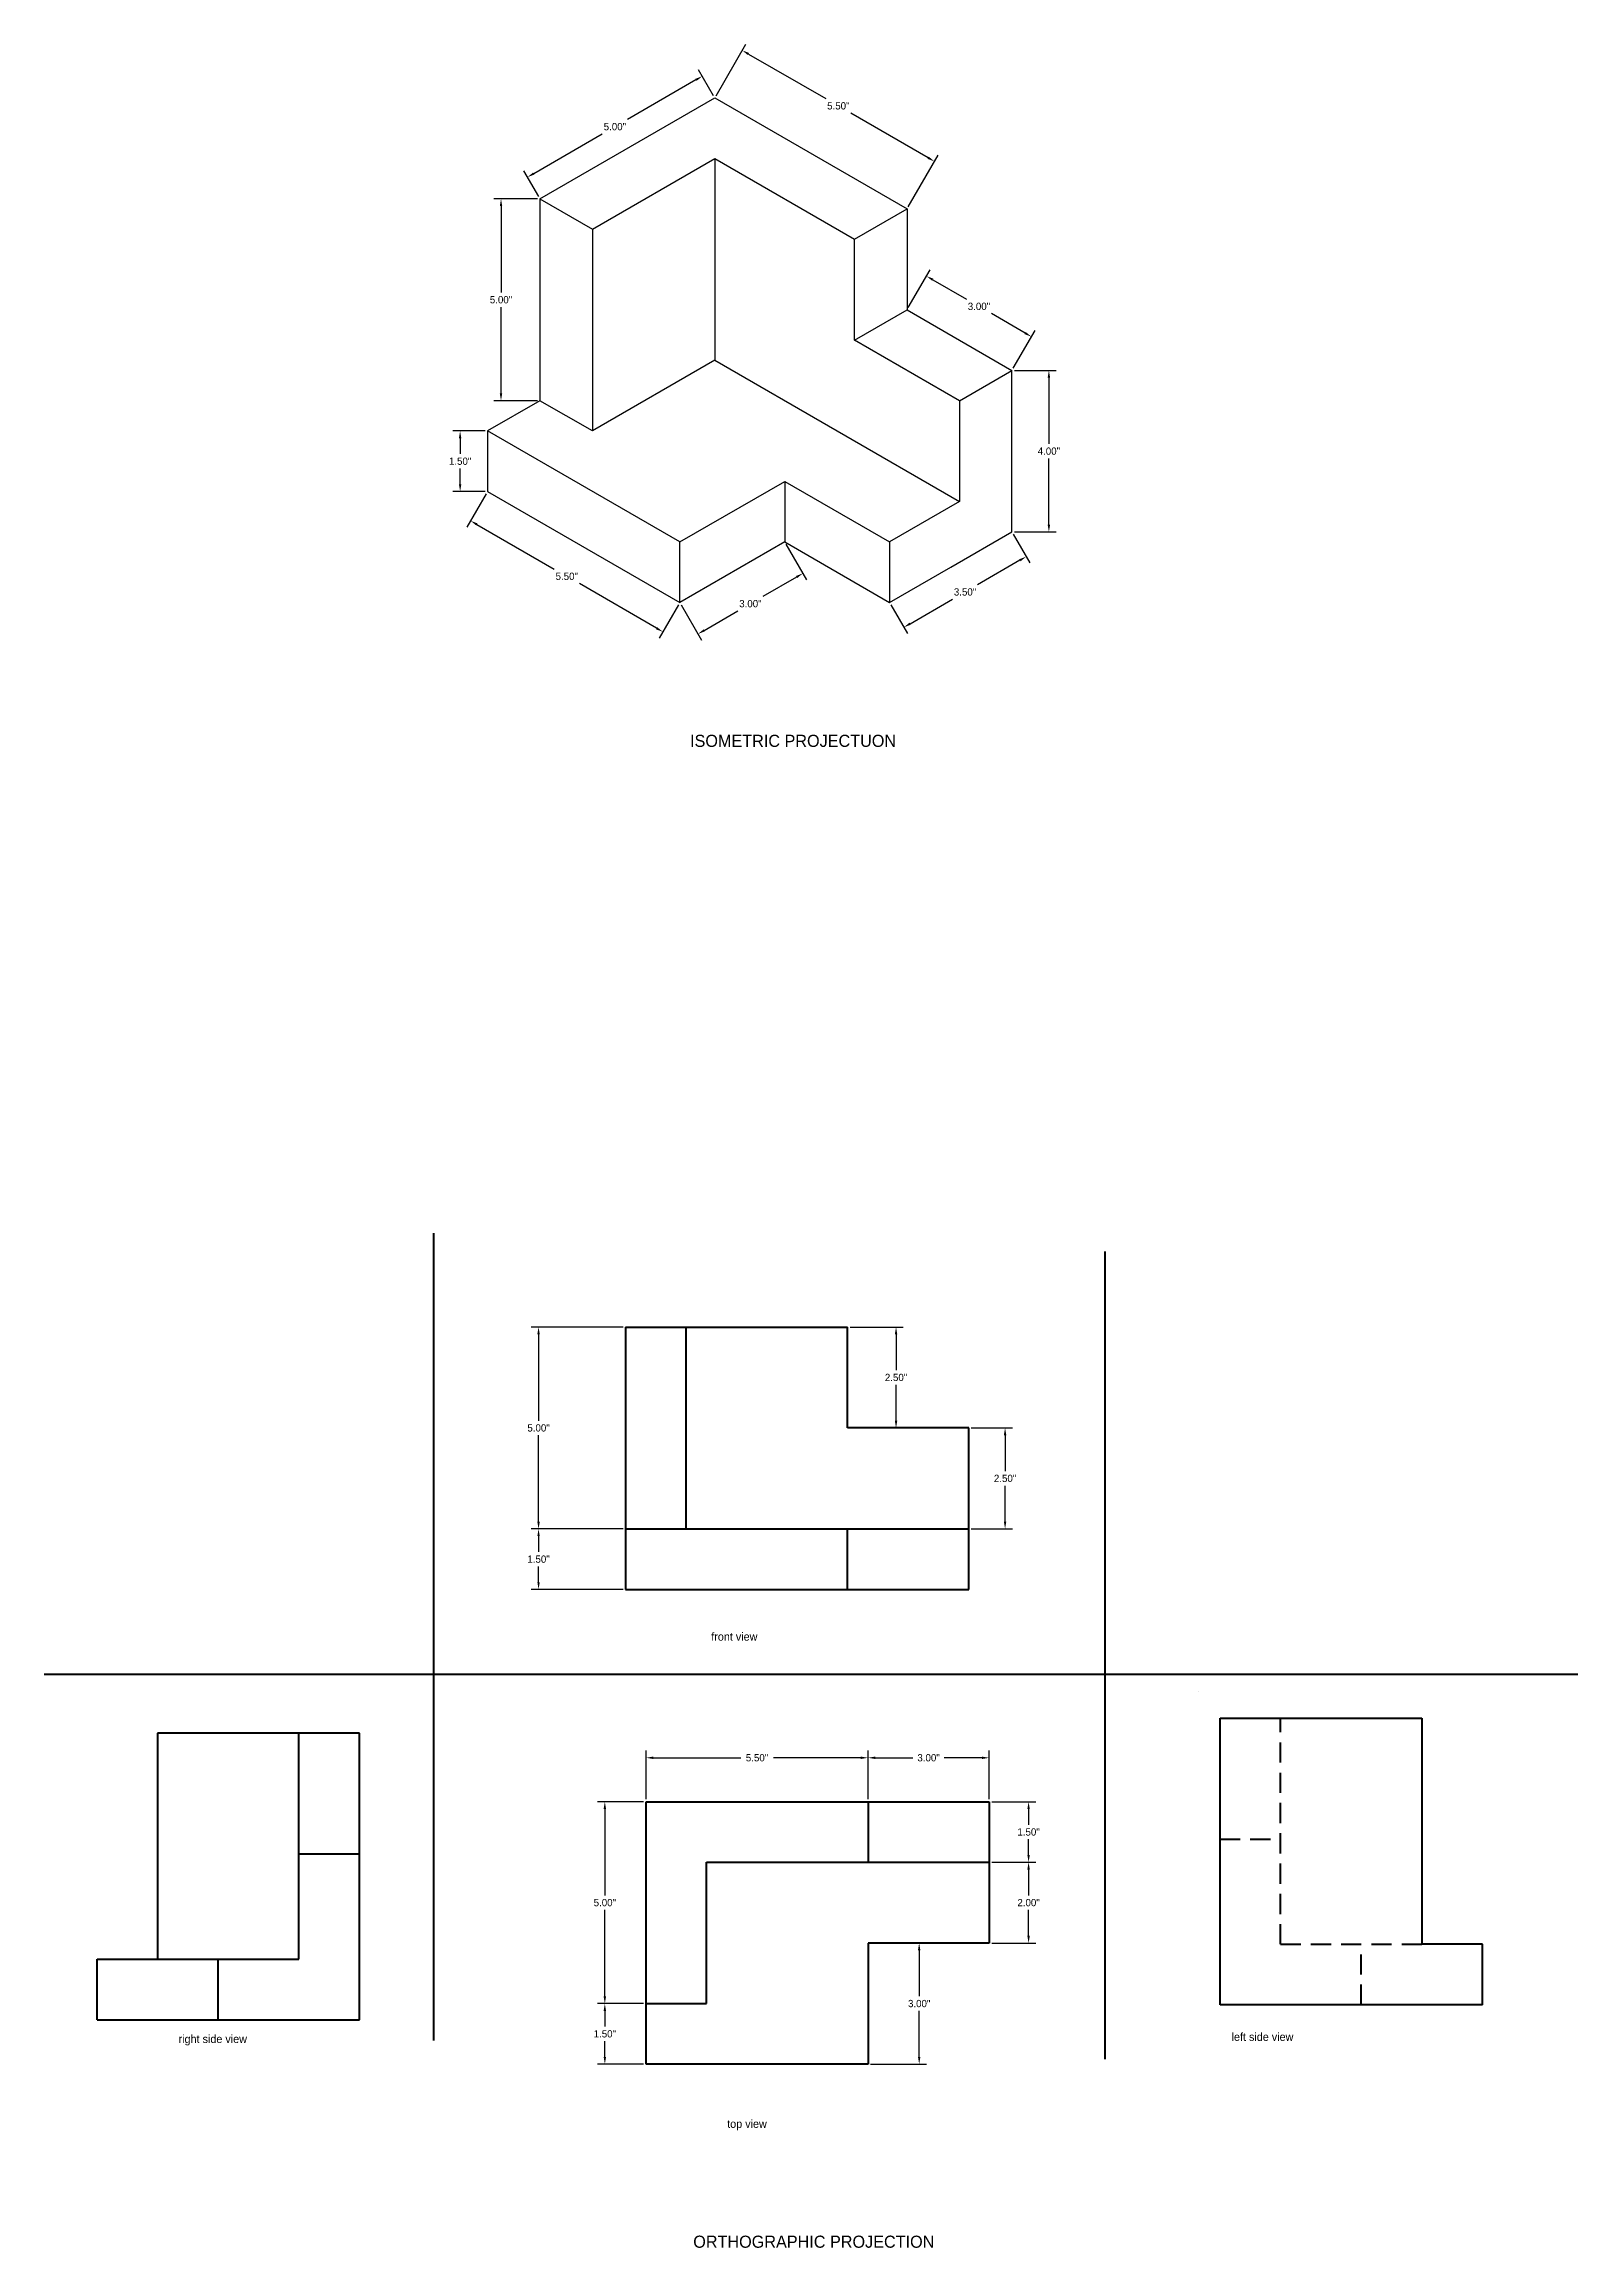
# Model space of a CAD drawing. Header units: inches. Extents: x -99 to 156, y 6 to 64.
# Drawn here: x -67 to -29, y 9.1 to 63.6 of the extents above; entities that cross this region are included whole.
import ezdxf

# ---------------------------------------------------------------- set-up
doc = ezdxf.new("R2010")
doc.units = ezdxf.units.IN
doc.header["$MEASUREMENT"] = 0
doc.linetypes.add('DASHED', pattern=[0.75, 0.5, -0.25])
doc.dimstyles.get("Standard").update_dxf_attribs({"dimtxt": 0.18, "dimasz": 0.18, "dimexe": 0.18, "dimexo": 0.0625, "dimgap": 0.09, "dimtad": 0, "dimtih": 1, "dimtoh": 1, "dimzin": 0, "dimdsep": 46, "dimlunit": 3, "dimtxsty": 'Standard', "dimcen": 0.09, "dimadec": 0, "dimazin": 0, "dimtfac": 1, "dimtofl": 0, "dimtmove": 0, "dimatfit": 3, "dimfxl": 1, "dimtolj": 1, "dimtzin": 0, "dimarcsym": 0})

# ---------------------------------------------------------------- blocks, each defined once
blk = doc.blocks.new('*D141')
at = {"color": 0, "lineweight": -2}
for p, q in [((-56.004, 52.503), (-56.482, 51.675)), ((-56.236, 51.741), (-54.322, 50.636)), ((-51.785, 49.171), (-53.698, 50.276)), ((-51.241, 49.753), (-51.719, 48.925))]:
    blk.add_line(p, q, dxfattribs=at)
at = {"color": 0}
for points in [[(-56.221, 51.767), (-56.251, 51.715), (-56.392, 51.831)], [(-51.77, 49.197), (-51.8, 49.145), (-51.629, 49.081)]]:
    blk.add_solid(points, dxfattribs=at)
at = {"layer": 'Defpoints', "color": 0}
for p in [(-55.973, 52.557), (-51.21, 49.807), (-51.629, 49.081)]:
    blk.add_point(p, dxfattribs=at)
at = {"color": 0, "insert": (-54.01, 50.456), "char_height": 0.18, "attachment_point": 5}
blk.add_mtext('\\A1;5.50"', dxfattribs=at)
blk = doc.blocks.new('*D142')
at = {"color": 0, "lineweight": -2}
for p, q in [((-48.58, 51.253), (-48.072, 50.373)), ((-48.318, 50.439), (-49.15, 49.959)), ((-51.178, 49.753), (-50.67, 48.873)), ((-50.604, 49.119), (-49.773, 49.599))]:
    blk.add_line(p, q, dxfattribs=at)
at = {"color": 0}
for points in [[(-48.333, 50.465), (-48.303, 50.413), (-48.162, 50.529)], [(-50.619, 49.145), (-50.589, 49.093), (-50.76, 49.029)]]:
    blk.add_solid(points, dxfattribs=at)
at = {"layer": 'Defpoints', "color": 0}
for p in [(-48.611, 51.307), (-48.162, 50.529), (-51.21, 49.807)]:
    blk.add_point(p, dxfattribs=at)
at = {"color": 0, "insert": (-49.461, 49.779), "char_height": 0.18, "attachment_point": 5}
blk.add_mtext('\\A1;3.00"', dxfattribs=at)
blk = doc.blocks.new('*D143')
at = {"color": 0, "lineweight": -2}
for p, q in [((-42.951, 51.503), (-42.539, 50.788)), ((-42.785, 50.854), (-43.832, 50.249)), ((-45.982, 49.753), (-45.57, 49.038)), ((-45.504, 49.284), (-44.456, 49.889))]:
    blk.add_line(p, q, dxfattribs=at)
at = {"color": 0}
for points in [[(-42.8, 50.88), (-42.77, 50.828), (-42.629, 50.944)], [(-45.519, 49.31), (-45.489, 49.258), (-45.66, 49.194)]]:
    blk.add_solid(points, dxfattribs=at)
at = {"layer": 'Defpoints', "color": 0}
for p in [(-42.982, 51.557), (-42.629, 50.944), (-46.013, 49.807)]:
    blk.add_point(p, dxfattribs=at)
at = {"color": 0, "insert": (-44.144, 50.069), "char_height": 0.18, "attachment_point": 5}
blk.add_mtext('\\A1;3.50"', dxfattribs=at)
blk = doc.blocks.new('*D144')
at = {"color": 0, "lineweight": -2}
for p, q in [((-42.92, 55.557), (-41.887, 55.557)), ((-42.067, 55.377), (-42.067, 53.737)), ((-42.067, 51.737), (-42.067, 53.377)), ((-42.92, 51.557), (-41.887, 51.557))]:
    blk.add_line(p, q, dxfattribs=at)
at = {"color": 0}
for points in [[(-42.097, 55.377), (-42.037, 55.377), (-42.067, 55.557)], [(-42.097, 51.737), (-42.037, 51.737), (-42.067, 51.557)]]:
    blk.add_solid(points, dxfattribs=at)
at = {"layer": 'Defpoints', "color": 0}
for p in [(-42.982, 55.557), (-42.982, 51.557), (-42.067, 51.557)]:
    blk.add_point(p, dxfattribs=at)
at = {"color": 0, "insert": (-42.067, 53.557), "char_height": 0.18, "attachment_point": 5}
blk.add_mtext('\\A1;4.00"', dxfattribs=at)
blk = doc.blocks.new('*D145')
at = {"color": 0, "lineweight": -2}
for p, q in [((-45.549, 57.111), (-45.008, 58.048)), ((-44.942, 57.802), (-44.111, 57.322)), ((-42.656, 56.482), (-43.487, 56.962)), ((-42.951, 55.611), (-42.41, 56.548))]:
    blk.add_line(p, q, dxfattribs=at)
at = {"color": 0}
for points in [[(-44.927, 57.828), (-44.957, 57.776), (-45.098, 57.892)], [(-42.641, 56.508), (-42.671, 56.456), (-42.5, 56.392)]]:
    blk.add_solid(points, dxfattribs=at)
at = {"layer": 'Defpoints', "color": 0}
for p in [(-45.58, 57.057), (-42.5, 56.392), (-42.982, 55.557)]:
    blk.add_point(p, dxfattribs=at)
at = {"color": 0, "insert": (-43.799, 57.142), "char_height": 0.18, "attachment_point": 5}
blk.add_mtext('\\A1;3.00"', dxfattribs=at)
blk = doc.blocks.new('*D146')
at = {"color": 0, "lineweight": -2}
for p, q in [((-50.312, 62.361), (-49.574, 63.639)), ((-49.508, 63.393), (-47.595, 62.288)), ((-45.057, 60.823), (-46.971, 61.928)), ((-45.549, 59.611), (-44.811, 60.889))]:
    blk.add_line(p, q, dxfattribs=at)
at = {"color": 0}
for points in [[(-49.493, 63.419), (-49.523, 63.367), (-49.664, 63.483)], [(-45.042, 60.849), (-45.072, 60.797), (-44.901, 60.733)]]:
    blk.add_solid(points, dxfattribs=at)
at = {"layer": 'Defpoints', "color": 0}
for p in [(-50.343, 62.307), (-44.901, 60.733), (-45.58, 59.557)]:
    blk.add_point(p, dxfattribs=at)
at = {"color": 0, "insert": (-47.283, 62.108), "char_height": 0.18, "attachment_point": 5}
blk.add_mtext('\\A1;5.50"', dxfattribs=at)
blk = doc.blocks.new('*D147')
at = {"color": 0, "lineweight": -2}
for p, q in [((-50.375, 62.361), (-50.743, 62.999)), ((-50.809, 62.753), (-52.507, 61.773)), ((-54.828, 60.433), (-53.13, 61.413)), ((-54.705, 59.861), (-55.073, 60.499))]:
    blk.add_line(p, q, dxfattribs=at)
at = {"color": 0}
for points in [[(-50.824, 62.779), (-50.794, 62.727), (-50.653, 62.843)], [(-54.843, 60.459), (-54.813, 60.407), (-54.983, 60.343)]]:
    blk.add_solid(points, dxfattribs=at)
at = {"layer": 'Defpoints', "color": 0}
for p in [(-50.653, 62.843), (-50.343, 62.307), (-54.674, 59.807)]:
    blk.add_point(p, dxfattribs=at)
at = {"color": 0, "insert": (-52.818, 61.593), "char_height": 0.18, "attachment_point": 5}
blk.add_mtext('\\A1;5.00"', dxfattribs=at)
blk = doc.blocks.new('*D148')
at = {"color": 0, "lineweight": -2}
for p, q in [((-54.736, 59.807), (-55.819, 59.807)), ((-55.639, 59.627), (-55.639, 57.487)), ((-55.639, 54.987), (-55.639, 57.127)), ((-54.736, 54.807), (-55.819, 54.807))]:
    blk.add_line(p, q, dxfattribs=at)
at = {"color": 0}
for points in [[(-55.669, 59.627), (-55.609, 59.627), (-55.639, 59.807)], [(-55.669, 54.987), (-55.609, 54.987), (-55.639, 54.807)]]:
    blk.add_solid(points, dxfattribs=at)
at = {"layer": 'Defpoints', "color": 0}
for p in [(-54.674, 59.807), (-55.639, 54.807), (-54.674, 54.807)]:
    blk.add_point(p, dxfattribs=at)
at = {"color": 0, "insert": (-55.639, 57.307), "char_height": 0.18, "attachment_point": 5}
blk.add_mtext('\\A1;5.00"', dxfattribs=at)
blk = doc.blocks.new('*D149')
at = {"color": 0, "lineweight": -2}
for p, q in [((-56.035, 54.057), (-56.832, 54.057)), ((-56.652, 53.877), (-56.652, 53.487)), ((-56.652, 52.737), (-56.652, 53.127)), ((-56.035, 52.557), (-56.832, 52.557))]:
    blk.add_line(p, q, dxfattribs=at)
at = {"color": 0}
for points in [[(-56.682, 53.877), (-56.622, 53.877), (-56.652, 54.057)], [(-56.682, 52.737), (-56.622, 52.737), (-56.652, 52.557)]]:
    blk.add_solid(points, dxfattribs=at)
at = {"layer": 'Defpoints', "color": 0}
for p in [(-56.652, 54.057), (-55.973, 54.057), (-55.973, 52.557)]:
    blk.add_point(p, dxfattribs=at)
at = {"color": 0, "insert": (-56.652, 53.307), "char_height": 0.18, "attachment_point": 5}
blk.add_mtext('\\A1;1.50"', dxfattribs=at)
blk = doc.blocks.new('*D162')
at = {"color": 0, "linetype": 'Continuous', "lineweight": -2}
for p, q in [((-52.615, 31.864), (-54.889, 31.864)), ((-54.709, 31.684), (-54.709, 29.544)), ((-54.709, 27.044), (-54.709, 29.184)), ((-52.615, 26.864), (-54.889, 26.864))]:
    blk.add_line(p, q, dxfattribs=at)
at = {"color": 0, "linetype": 'Continuous'}
for points in [[(-54.739, 31.684), (-54.679, 31.684), (-54.709, 31.864)], [(-54.739, 27.044), (-54.679, 27.044), (-54.709, 26.864)]]:
    blk.add_solid(points, dxfattribs=at)
at = {"layer": 'Defpoints', "color": 0, "linetype": 'Continuous'}
for p in [(-52.552, 31.864), (-54.709, 26.864), (-52.552, 26.864)]:
    blk.add_point(p, dxfattribs=at)
at = {"color": 0, "linetype": 'Continuous', "lineweight": 100, "insert": (-54.709, 29.364), "char_height": 0.18, "attachment_point": 5}
blk.add_mtext('\\A1;5.00"', dxfattribs=at)
blk = doc.blocks.new('*D163')
at = {"color": 0, "linetype": 'Continuous', "lineweight": -2}
for p, q in [((-52.615, 26.864), (-54.889, 26.864)), ((-54.709, 26.684), (-54.709, 26.294)), ((-54.709, 25.544), (-54.709, 25.934)), ((-52.615, 25.364), (-54.889, 25.364))]:
    blk.add_line(p, q, dxfattribs=at)
at = {"color": 0, "linetype": 'Continuous'}
for points in [[(-54.739, 26.684), (-54.679, 26.684), (-54.709, 26.864)], [(-54.739, 25.544), (-54.679, 25.544), (-54.709, 25.364)]]:
    blk.add_solid(points, dxfattribs=at)
at = {"layer": 'Defpoints', "color": 0, "linetype": 'Continuous'}
for p in [(-52.552, 26.864), (-54.709, 25.364), (-52.552, 25.364)]:
    blk.add_point(p, dxfattribs=at)
at = {"color": 0, "linetype": 'Continuous', "lineweight": 100, "insert": (-54.709, 26.114), "char_height": 0.18, "attachment_point": 5}
blk.add_mtext('\\A1;1.50"', dxfattribs=at)
blk = doc.blocks.new('*D164')
at = {"color": 0, "linetype": 'Continuous', "lineweight": -2}
for p, q in [((-46.99, 31.864), (-45.673, 31.864)), ((-45.853, 31.684), (-45.853, 30.794)), ((-45.853, 29.544), (-45.853, 30.434)), ((-46.99, 29.364), (-45.673, 29.364))]:
    blk.add_line(p, q, dxfattribs=at)
at = {"color": 0, "linetype": 'Continuous'}
for points in [[(-45.883, 31.684), (-45.823, 31.684), (-45.853, 31.864)], [(-45.883, 29.544), (-45.823, 29.544), (-45.853, 29.364)]]:
    blk.add_solid(points, dxfattribs=at)
at = {"layer": 'Defpoints', "color": 0, "linetype": 'Continuous'}
for p in [(-47.052, 31.864), (-47.052, 29.364), (-45.853, 29.364)]:
    blk.add_point(p, dxfattribs=at)
at = {"color": 0, "linetype": 'Continuous', "lineweight": 100, "insert": (-45.853, 30.614), "char_height": 0.18, "attachment_point": 5}
blk.add_mtext('\\A1;2.50"', dxfattribs=at)
blk = doc.blocks.new('*D165')
at = {"color": 0, "linetype": 'Continuous', "lineweight": -2}
for p, q in [((-43.99, 29.364), (-42.972, 29.364)), ((-43.152, 29.184), (-43.152, 28.294)), ((-43.152, 27.044), (-43.152, 27.934)), ((-43.99, 26.864), (-42.972, 26.864))]:
    blk.add_line(p, q, dxfattribs=at)
at = {"color": 0, "linetype": 'Continuous'}
for points in [[(-43.182, 29.184), (-43.122, 29.184), (-43.152, 29.364)], [(-43.182, 27.044), (-43.122, 27.044), (-43.152, 26.864)]]:
    blk.add_solid(points, dxfattribs=at)
at = {"layer": 'Defpoints', "color": 0, "linetype": 'Continuous'}
for p in [(-44.052, 29.364), (-43.152, 29.364), (-44.052, 26.864)]:
    blk.add_point(p, dxfattribs=at)
at = {"color": 0, "linetype": 'Continuous', "lineweight": 100, "insert": (-43.152, 28.114), "char_height": 0.18, "attachment_point": 5}
blk.add_mtext('\\A1;2.50"', dxfattribs=at)
blk = doc.blocks.new('*D166')
at = {"color": 0, "linetype": 'Continuous', "lineweight": -2}
for p, q in [((-52.047, 20.17), (-52.047, 21.375)), ((-46.547, 20.17), (-46.547, 21.375)), ((-51.867, 21.195), (-49.702, 21.195)), ((-46.727, 21.195), (-48.892, 21.195))]:
    blk.add_line(p, q, dxfattribs=at)
at = {"color": 0, "linetype": 'Continuous'}
for points in [[(-51.867, 21.225), (-51.867, 21.165), (-52.047, 21.195)], [(-46.727, 21.225), (-46.727, 21.165), (-46.547, 21.195)]]:
    blk.add_solid(points, dxfattribs=at)
at = {"layer": 'Defpoints', "color": 0, "linetype": 'Continuous'}
for p in [(-46.547, 21.195), (-52.047, 20.107), (-46.547, 20.107)]:
    blk.add_point(p, dxfattribs=at)
at = {"color": 0, "linetype": 'Continuous', "lineweight": 100, "insert": (-49.297, 21.195), "char_height": 0.18, "attachment_point": 5}
blk.add_mtext('\\A1;5.50"', dxfattribs=at)
blk = doc.blocks.new('*D167')
at = {"color": 0, "linetype": 'Continuous', "lineweight": -2}
for p, q in [((-46.547, 20.17), (-46.547, 21.375)), ((-43.547, 20.17), (-43.547, 21.375)), ((-46.367, 21.195), (-45.437, 21.195)), ((-43.727, 21.195), (-44.657, 21.195))]:
    blk.add_line(p, q, dxfattribs=at)
at = {"color": 0, "linetype": 'Continuous'}
for points in [[(-46.367, 21.225), (-46.367, 21.165), (-46.547, 21.195)], [(-43.727, 21.225), (-43.727, 21.165), (-43.547, 21.195)]]:
    blk.add_solid(points, dxfattribs=at)
at = {"layer": 'Defpoints', "color": 0, "linetype": 'Continuous'}
for p in [(-43.547, 21.195), (-46.547, 20.107), (-43.547, 20.107)]:
    blk.add_point(p, dxfattribs=at)
at = {"color": 0, "linetype": 'Continuous', "lineweight": 100, "insert": (-45.047, 21.195), "char_height": 0.18, "attachment_point": 5}
blk.add_mtext('\\A1;3.00"', dxfattribs=at)
blk = doc.blocks.new('*D168')
at = {"color": 0, "linetype": 'Continuous', "lineweight": -2}
for p, q in [((-43.484, 20.107), (-42.39, 20.107)), ((-42.57, 19.927), (-42.57, 19.537)), ((-42.57, 18.787), (-42.57, 19.177)), ((-43.484, 18.607), (-42.39, 18.607))]:
    blk.add_line(p, q, dxfattribs=at)
at = {"color": 0, "linetype": 'Continuous'}
for points in [[(-42.6, 19.927), (-42.54, 19.927), (-42.57, 20.107)], [(-42.6, 18.787), (-42.54, 18.787), (-42.57, 18.607)]]:
    blk.add_solid(points, dxfattribs=at)
at = {"layer": 'Defpoints', "color": 0, "linetype": 'Continuous'}
for p in [(-43.547, 20.107), (-43.547, 18.607), (-42.57, 18.607)]:
    blk.add_point(p, dxfattribs=at)
at = {"color": 0, "linetype": 'Continuous', "lineweight": 100, "insert": (-42.57, 19.357), "char_height": 0.18, "attachment_point": 5}
blk.add_mtext('\\A1;1.50"', dxfattribs=at)
blk = doc.blocks.new('*D169')
at = {"color": 0, "linetype": 'Continuous', "lineweight": -2}
for p, q in [((-43.484, 18.607), (-42.39, 18.607)), ((-42.57, 18.427), (-42.57, 17.787)), ((-42.57, 16.787), (-42.57, 17.427)), ((-43.484, 16.607), (-42.39, 16.607))]:
    blk.add_line(p, q, dxfattribs=at)
at = {"color": 0, "linetype": 'Continuous'}
for points in [[(-42.6, 18.427), (-42.54, 18.427), (-42.57, 18.607)], [(-42.6, 16.787), (-42.54, 16.787), (-42.57, 16.607)]]:
    blk.add_solid(points, dxfattribs=at)
at = {"layer": 'Defpoints', "color": 0, "linetype": 'Continuous'}
for p in [(-43.547, 18.607), (-43.547, 16.607), (-42.57, 16.607)]:
    blk.add_point(p, dxfattribs=at)
at = {"color": 0, "linetype": 'Continuous', "lineweight": 100, "insert": (-42.57, 17.607), "char_height": 0.18, "attachment_point": 5}
blk.add_mtext('\\A1;2.00"', dxfattribs=at)
blk = doc.blocks.new('*D170')
at = {"color": 0, "linetype": 'Continuous', "lineweight": -2}
for p, q in [((-46.484, 16.607), (-45.1, 16.607)), ((-45.28, 16.427), (-45.28, 15.287)), ((-45.28, 13.787), (-45.28, 14.927)), ((-46.484, 13.607), (-45.1, 13.607))]:
    blk.add_line(p, q, dxfattribs=at)
at = {"color": 0, "linetype": 'Continuous'}
for points in [[(-45.31, 16.427), (-45.25, 16.427), (-45.28, 16.607)], [(-45.31, 13.787), (-45.25, 13.787), (-45.28, 13.607)]]:
    blk.add_solid(points, dxfattribs=at)
at = {"layer": 'Defpoints', "color": 0, "linetype": 'Continuous'}
for p in [(-46.547, 16.607), (-45.28, 16.607), (-46.547, 13.607)]:
    blk.add_point(p, dxfattribs=at)
at = {"color": 0, "linetype": 'Continuous', "lineweight": 100, "insert": (-45.28, 15.107), "char_height": 0.18, "attachment_point": 5}
blk.add_mtext('\\A1;3.00"', dxfattribs=at)
blk = doc.blocks.new('*D171')
at = {"color": 0, "linetype": 'Continuous', "lineweight": -2}
for p, q in [((-52.109, 20.107), (-53.247, 20.107)), ((-53.067, 19.927), (-53.067, 17.787)), ((-53.067, 15.287), (-53.067, 17.427)), ((-52.109, 15.107), (-53.247, 15.107))]:
    blk.add_line(p, q, dxfattribs=at)
at = {"color": 0, "linetype": 'Continuous'}
for points in [[(-53.097, 19.927), (-53.037, 19.927), (-53.067, 20.107)], [(-53.097, 15.287), (-53.037, 15.287), (-53.067, 15.107)]]:
    blk.add_solid(points, dxfattribs=at)
at = {"layer": 'Defpoints', "color": 0, "linetype": 'Continuous'}
for p in [(-52.047, 20.107), (-53.067, 15.107), (-52.047, 15.107)]:
    blk.add_point(p, dxfattribs=at)
at = {"color": 0, "linetype": 'Continuous', "lineweight": 100, "insert": (-53.067, 17.607), "char_height": 0.18, "attachment_point": 5}
blk.add_mtext('\\A1;5.00"', dxfattribs=at)
blk = doc.blocks.new('*D172')
at = {"color": 0, "linetype": 'Continuous', "lineweight": -2}
for p, q in [((-52.109, 15.107), (-53.247, 15.107)), ((-53.067, 14.927), (-53.067, 14.537)), ((-53.067, 13.787), (-53.067, 14.177)), ((-52.109, 13.607), (-53.247, 13.607))]:
    blk.add_line(p, q, dxfattribs=at)
at = {"color": 0, "linetype": 'Continuous'}
for points in [[(-53.097, 14.927), (-53.037, 14.927), (-53.067, 15.107)], [(-53.097, 13.787), (-53.037, 13.787), (-53.067, 13.607)]]:
    blk.add_solid(points, dxfattribs=at)
at = {"layer": 'Defpoints', "color": 0, "linetype": 'Continuous'}
for p in [(-52.047, 15.107), (-53.067, 13.607), (-52.047, 13.607)]:
    blk.add_point(p, dxfattribs=at)
at = {"color": 0, "linetype": 'Continuous', "lineweight": 100, "insert": (-53.067, 14.357), "char_height": 0.18, "attachment_point": 5}
blk.add_mtext('\\A1;1.50"', dxfattribs=at)

msp = doc.modelspace()

# ---------------------------------------------------------------- linework, layer by layer
for p, q in [((-54.674, 59.807), (-50.343, 62.307)), ((-50.343, 62.307), (-45.58, 59.557)), ((-53.375, 59.057), (-50.343, 60.807)), ((-50.343, 60.807), (-46.879, 58.807)), ((-50.343, 60.807), (-50.343, 55.807)), ((-54.674, 59.807), (-53.375, 59.057)), ((-54.674, 59.807), (-54.674, 54.807)), ((-46.879, 58.807), (-45.58, 59.557)), ((-45.58, 59.557), (-45.58, 57.057)), ((-53.375, 59.057), (-53.375, 54.057)), ((-46.879, 56.307), (-46.879, 58.807)), ((-46.879, 56.307), (-45.58, 57.057)), ((-45.58, 57.057), (-42.982, 55.557)), ((-44.281, 54.807), (-46.879, 56.307)), ((-50.343, 55.807), (-53.375, 54.057)), ((-50.343, 55.807), (-44.281, 52.307)), ((-44.281, 54.807), (-42.982, 55.557)), ((-42.982, 53.057), (-42.982, 55.557)), ((-54.674, 54.807), (-55.973, 54.057)), ((-53.375, 54.057), (-54.674, 54.807)), ((-44.281, 54.807), (-44.281, 52.307)), ((-51.21, 51.307), (-55.973, 54.057)), ((-55.973, 54.057), (-55.973, 52.557)), ((-42.982, 51.557), (-42.982, 53.057)), ((-55.973, 52.557), (-51.21, 49.807)), ((-51.21, 51.307), (-48.611, 52.807)), ((-48.611, 52.807), (-46.013, 51.307)), ((-48.611, 52.807), (-48.611, 51.307)), ((-44.281, 52.307), (-46.013, 51.307)), ((-44.498, 50.682), (-42.982, 51.557)), ((-51.21, 49.807), (-51.21, 51.307)), ((-48.611, 51.307), (-51.21, 49.807)), ((-48.611, 51.307), (-46.013, 49.807)), ((-46.013, 51.307), (-46.013, 49.807)), ((-46.013, 49.807), (-44.498, 50.682))]:
    msp.add_line(p, q)
at = {"linetype": 'Continuous', "lineweight": 100}
for p, q in [((-57.314, 34.189), (-57.314, 14.189)), ((-40.685, 33.732), (-40.685, 13.732)), ((-52.552, 31.864), (-52.552, 26.864)), ((-52.552, 31.864), (-51.052, 31.864)), ((-51.052, 31.864), (-47.052, 31.864)), ((-51.052, 26.864), (-51.052, 31.864)), ((-47.052, 29.364), (-47.052, 31.864)), ((-44.052, 29.364), (-47.052, 29.364)), ((-44.052, 26.864), (-44.052, 29.364)), ((-52.552, 26.864), (-52.552, 25.364)), ((-52.552, 26.864), (-51.052, 26.864)), ((-51.052, 26.864), (-44.052, 26.864)), ((-47.052, 25.364), (-47.052, 26.864)), ((-44.052, 25.364), (-44.052, 26.864)), ((-52.552, 25.364), (-47.052, 25.364)), ((-47.052, 25.364), (-44.052, 25.364)), ((-66.959, 23.264), (-28.961, 23.264)), ((-38.351, 22.844), (-38.351, 22.844)), ((-37.827, 19.176), (-37.827, 22.176)), ((-37.827, 22.176), (-36.327, 22.176)), ((-36.327, 22.176), (-32.827, 22.176)), ((-32.827, 22.176), (-32.827, 16.576)), ((-60.645, 21.806), (-64.145, 21.806)), ((-64.145, 21.806), (-64.145, 16.206)), ((-59.145, 21.806), (-60.645, 21.806)), ((-60.645, 16.206), (-60.645, 21.806)), ((-59.145, 18.806), (-59.145, 21.806)), ((-52.047, 20.107), (-46.547, 20.107)), ((-52.047, 15.107), (-52.047, 20.107)), ((-46.547, 20.107), (-43.547, 20.107)), ((-46.547, 20.107), (-46.547, 18.607)), ((-43.547, 20.107), (-43.547, 18.607)), ((-37.827, 15.076), (-37.827, 19.176)), ((-59.145, 18.806), (-60.645, 18.806)), ((-59.145, 14.706), (-59.145, 18.806)), ((-50.547, 15.107), (-50.547, 18.607)), ((-50.547, 18.607), (-43.547, 18.607)), ((-43.547, 18.607), (-43.547, 16.607)), ((-43.547, 16.607), (-46.547, 16.607)), ((-46.547, 16.607), (-46.547, 13.607)), ((-31.327, 16.576), (-32.827, 16.576)), ((-31.327, 15.076), (-31.327, 16.576)), ((-65.645, 14.706), (-65.645, 16.206)), ((-65.645, 16.206), (-60.645, 16.206)), ((-62.645, 14.706), (-62.645, 16.206)), ((-52.047, 13.607), (-52.047, 15.107)), ((-52.047, 15.107), (-50.547, 15.107)), ((-34.327, 15.076), (-37.827, 15.076)), ((-31.327, 15.076), (-34.327, 15.076)), ((-65.645, 14.706), (-62.645, 14.706)), ((-62.645, 14.706), (-59.145, 14.706)), ((-46.547, 13.607), (-52.047, 13.607))]:
    msp.add_line(p, q, dxfattribs=at)
at = {"linetype": 'DASHED', "lineweight": 100}
for p, q in [((-36.327, 16.576), (-36.327, 22.176)), ((-37.827, 19.176), (-36.327, 19.176)), ((-36.327, 16.576), (-32.827, 16.576)), ((-34.327, 15.076), (-34.327, 16.576))]:
    msp.add_line(p, q, dxfattribs=at)

# ---------------------------------------------------------------- texts
at = {"insert": (-50.956, 46.532), "char_height": 0.3, "width": 5.985, "attachment_point": 1}
msp.add_mtext('ISOMETRIC PROJECTUON\\P', dxfattribs=at)
at = {"linetype": 'Continuous', "lineweight": 100, "char_height": 0.2, "attachment_point": 1}
for s, insert, width in [('front view', (-50.431, 24.296), 4.87807), ('right side view', (-63.627, 14.331), 3.92449), ('left side view', (-37.541, 14.383), 7.95044), ('top view', (-50.036, 12.229), 6.81794)]:
    msp.add_mtext(s, dxfattribs=dict(at, insert=insert, width=width))
at = {"linetype": 'DASHED', "lineweight": 100, "insert": (-50.877, 9.36), "char_height": 0.3, "width": 23.31416, "attachment_point": 1}
msp.add_mtext('ORTHOGRAPHIC PROJECTION', dxfattribs=at)

# ---------------------------------------------------------------- dimensions: what is measured, and where the dimension line sits
for p1, p2, distance, picture, middle in [((-50.343, 62.307), (-45.58, 59.557), 1.358, '*D146', (-47.283, 62.108)), ((-54.674, 59.807), (-50.343, 62.307), 0.62, '*D147', (-52.818, 61.593)), ((-54.674, 59.807), (-54.674, 54.807), -0.965, '*D148', (-55.639, 57.307)), ((-45.58, 57.057), (-42.982, 55.557), 0.965, '*D145', (-43.799, 57.142)), ((-42.982, 55.557), (-42.982, 51.557), 0.915, '*D144', (-42.067, 53.557)), ((-55.973, 52.557), (-55.973, 54.057), 0.679, '*D149', (-56.652, 53.307)), ((-55.973, 52.557), (-51.21, 49.807), -0.838, '*D141', (-54.01, 50.456)), ((-46.013, 49.807), (-42.982, 51.557), -0.707, '*D143', (-44.144, 50.069)), ((-51.21, 49.807), (-48.611, 51.307), -0.898, '*D142', (-49.461, 49.779))]:
    dim = msp.add_aligned_dim(p1=p1, p2=p2, distance=distance, dimstyle='Standard')
    dim.commit()
    dim.dimension.update_dxf_attribs({"geometry": picture, "text_midpoint": middle})
at = {"linetype": 'Continuous', "lineweight": 100}
for base, p1, p2, picture, middle in [((-54.709, 26.864), (-52.552, 31.864), (-52.552, 26.864), '*D162', (-54.709, 29.364)), ((-45.853, 29.364), (-47.052, 31.864), (-47.052, 29.364), '*D164', (-45.853, 30.614)), ((-43.152, 29.364), (-44.052, 26.864), (-44.052, 29.364), '*D165', (-43.152, 28.114)), ((-53.067, 15.107), (-52.047, 20.107), (-52.047, 15.107), '*D171', (-53.067, 17.607)), ((-42.57, 18.607), (-43.547, 20.107), (-43.547, 18.607), '*D168', (-42.57, 19.357)), ((-45.28, 16.607), (-46.547, 13.607), (-46.547, 16.607), '*D170', (-45.28, 15.107))]:
    dim = msp.add_linear_dim(base=base, p1=p1, p2=p2, angle=90, dimstyle='Standard', dxfattribs=at)
    dim.commit()
    dim.dimension.update_dxf_attribs({"geometry": picture, "text_midpoint": middle})
for base, p1, p2, picture, middle in [((-54.709, 25.364), (-52.552, 26.864), (-52.552, 25.364), '*D163', (-54.709, 26.114)), ((-42.57, 16.607), (-43.547, 18.607), (-43.547, 16.607), '*D169', (-42.57, 17.607)), ((-53.067, 13.607), (-52.047, 15.107), (-52.047, 13.607), '*D172', (-53.067, 14.357))]:
    dim = msp.add_linear_dim(base=base, p1=p1, p2=p2, angle=90, dimstyle='Standard', override={"dimtmove": 1}, dxfattribs=at)
    dim.commit()
    dim.dimension.update_dxf_attribs({"geometry": picture, "text_midpoint": middle})
dim = msp.add_linear_dim(base=(-46.547, 21.195), p1=(-52.047, 20.107), p2=(-46.547, 20.107), dimstyle='Standard', dxfattribs=at)
dim.commit()
dim.dimension.update_dxf_attribs({"geometry": '*D166', "text_midpoint": (-49.297, 21.195)})
dim = msp.add_linear_dim(base=(-43.547, 21.195), p1=(-46.547, 20.107), p2=(-43.547, 20.107), dimstyle='Standard', override={"dimtmove": 1}, dxfattribs=at)
dim.commit()
dim.dimension.update_dxf_attribs({"geometry": '*D167', "text_midpoint": (-45.047, 21.195)})

doc.saveas('drawing.dxf')
